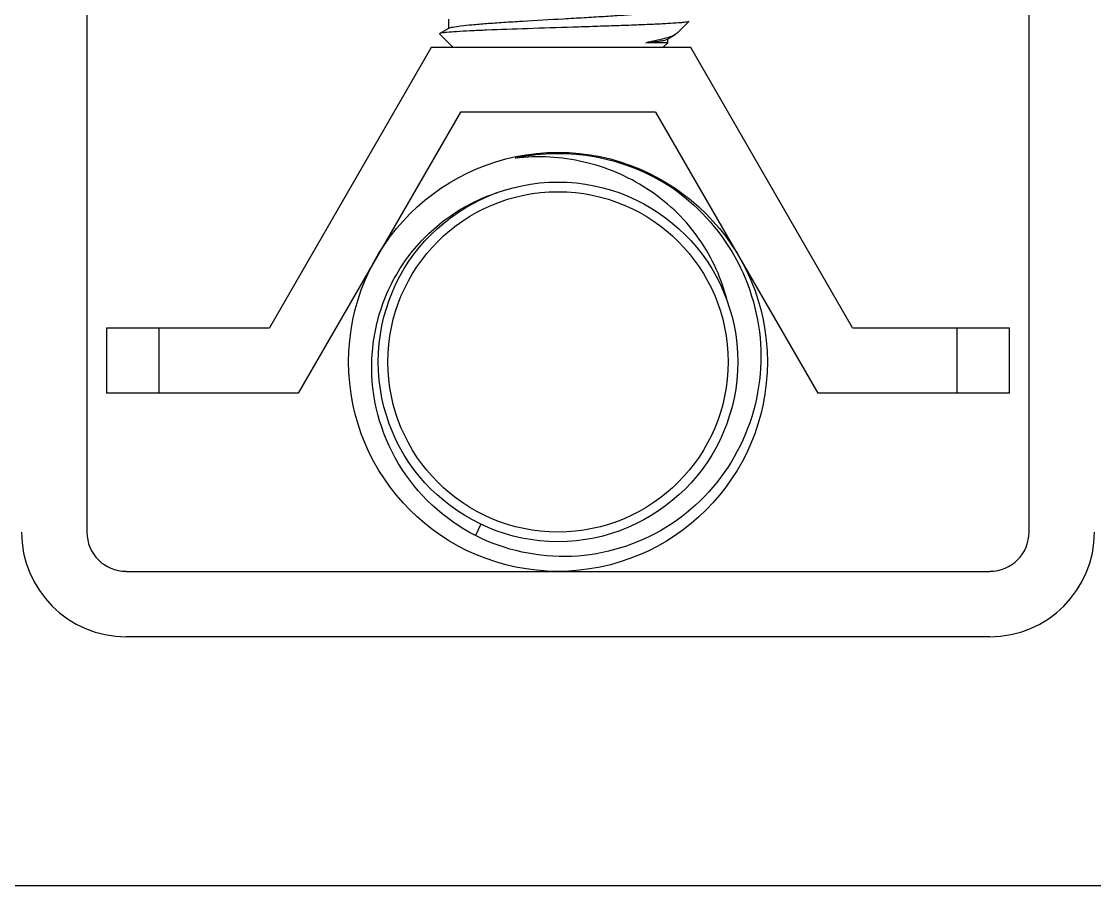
# Model space of a CAD drawing. Extents: x 27938 to 650306, y -92720 to 1524912.
# Drawn here: x 325277 to 325753.3, y 845998.6 to 846381.9 of the extents above; entities that cross this region are included whole.
import ezdxf

# ---------------------------------------------------------------- set-up
doc = ezdxf.new("R2010")
doc.units = 0
doc.header["$LTSCALE"] = 1000
doc.header["$MEASUREMENT"] = 0

msp = doc.modelspace()

# ---------------------------------------------------------------- linework, layer by layer
at = {"linetype": 'Continuous'}
for p, q in [((325306.08, 846538.77), (325306.08, 846155.44)), ((325724.26, 846155.44), (325724.26, 846538.77)), ((325466.5, 846378.81), (325462.67, 846376.59)), ((325466.5, 846383.03), (325466.5, 846378.81)), ((325466.73, 846378.94), (325466.5, 846378.81)), ((325568.06, 846376.76), (325573.25, 846381.95)), ((325573.25, 846381.95), (325573.2, 846381.92)), ((325462.67, 846376.59), (325462.61, 846376.43)), ((325468.7, 846370.33), (325462.61, 846376.43)), ((325563.6, 846374.04), (325563.84, 846374.18)), ((325563.84, 846374.18), (325567.24, 846376.16)), ((325563.84, 846372.54), (325563.84, 846374.18)), ((325568.06, 846376.76), (325567.24, 846376.16)), ((325458.86, 846370.33), (325387.1, 846246.04)), ((325574.15, 846370.33), (325458.86, 846370.33)), ((325563.84, 846372.54), (325554.21, 846372.54)), ((325561.63, 846370.33), (325563.84, 846372.54)), ((325645.91, 846246.04), (325574.15, 846370.33)), ((325471.91, 846341.77), (325399.87, 846217)), ((325558.43, 846341.77), (325471.91, 846341.77)), ((325558.43, 846341.77), (325630.46, 846217)), ((325568.8, 846305.99), (325568.99, 846305.85)), ((325568.99, 846305.85), (325569.09, 846305.77)), ((325570.18, 846305.11), (325570.32, 846305.01)), ((325314.79, 846246.04), (325314.79, 846217)), ((325314.79, 846246.04), (325387.1, 846246.04)), ((325338.02, 846246.04), (325338.02, 846217)), ((325645.91, 846246.04), (325715.54, 846246.04)), ((325692.31, 846217), (325692.31, 846246.04)), ((325715.54, 846217), (325715.54, 846246.04)), ((325399.87, 846217), (325314.79, 846217)), ((325715.54, 846217), (325630.46, 846217)), ((325480.9, 846158.9), (325478.53, 846153.92)), ((325323.5, 846138.01), (325407.86, 846138.01)), ((325407.86, 846138.01), (325706.83, 846138.01)), ((325424.63, 846108.97), (325323.5, 846108.97)), ((325706.83, 846108.97), (325424.63, 846108.97)), ((324696.24, 845998.62), (326334.1, 845998.62))]:
    msp.add_line(p, q, dxfattribs=at)
for radius in [92.93, 79.77, 75.5]:
    msp.add_circle((325515.17, 846230.94), radius, dxfattribs=at)
for centre, radius, start, end in [((325515.17, 846230.94), 92.35, 56.9142, 101.9142), ((325515.09, 846231.31), 91.97, 100.9605, 101.914), ((325506.48, 846230.28), 91.61, 95.2242, 96.5024), ((325515.14, 846231.06), 92.22, 99.6229, 100.9604), ((325515.19, 846230.76), 92.53, 96.4409, 99.6221), ((325513.44, 846232.56), 91.96, 54.7563, 55.46), ((325515.37, 846231.26), 91.97, 56.1178, 56.914), ((325513.32, 846232.4), 92.16, 52.9894, 54.7559), ((325515.28, 846231.11), 92.14, 55.3635, 56.1178), ((325515.14, 846230.92), 92.38, 53.431, 55.363), ((325323.5, 846155.44), 46.46, 180, 270), ((325323.5, 846155.44), 17.42, 180, 270), ((325706.83, 846155.44), 46.46, 270, 0), ((325706.83, 846155.44), 17.42, 270, 0)]:
    msp.add_arc(centre, radius, start, end, dxfattribs=at)
for points, knots in [([(325466.73, 846378.94), (325467.27, 846379.25), (325469.07, 846379.58), (325472.46, 846380.1), (325477.45, 846380.58), (325483.76, 846381.1), (325491.21, 846381.61), (325502.61, 846382.32), (325514.54, 846382.99), (325526.57, 846383.68), (325535.2, 846384.2), (325543.1, 846384.71), (325550, 846385.22), (325555.64, 846385.73), (325559.47, 846386.18), (325561.73, 846386.55), (325562.85, 846386.81), (325563.5, 846387.01), (325563.84, 846387.27), (325563.84, 846387.38)], [0, 0, 0, 0, 0.018976, 0.054803, 0.106452, 0.172137, 0.249523, 0.33584, 0.522662, 0.616451, 0.705988, 0.788055, 0.85971, 0.918396, 0.962045, 0.977754, 0.989231, 0.996485, 1, 1, 1, 1]), ([(325573.2, 846381.92), (325573.06, 846381.83), (325572.58, 846381.73), (325571.68, 846381.58), (325570.32, 846381.43), (325567.68, 846381.21), (325563.38, 846380.95), (325557.13, 846380.64), (325549.58, 846380.33), (325540.96, 846380.02), (325531.55, 846379.71), (325518.33, 846379.29), (325502.26, 846378.78), (325487.04, 846378.25), (325476.54, 846377.79), (325470.61, 846377.48), (325466.32, 846377.16), (325464.03, 846376.93), (325463.2, 846376.76)], [0, 0, 0, 0, 0.004521, 0.012961, 0.025337, 0.041576, 0.085186, 0.142522, 0.21184, 0.290971, 0.377381, 0.468257, 0.651262, 0.815293, 0.882867, 0.937432, 0.976969, 1, 1, 1, 1]), ([(325463.2, 846376.76), (325463.14, 846376.74), (325462.96, 846376.7), (325462.78, 846376.65), (325462.67, 846376.59)], [0, 0, 0, 0, 0.327761, 1, 1, 1, 1]), ([(325567.24, 846376.16), (325565.76, 846375.3), (325561.36, 846374.03), (325556.97, 846373.07), (325554.21, 846372.54)], [0, 0, 0, 0, 0.378609, 1, 1, 1, 1]), ([(325554.21, 846372.54), (325555.4, 846372.65), (325557.52, 846372.87), (325560.3, 846373.23), (325562.24, 846373.59), (325563.27, 846373.85), (325563.6, 846374.04)], [0, 0, 0, 0, 0.375937, 0.67081, 0.879434, 1, 1, 1, 1]), ([(325590.34, 846257.65), (325588.01, 846267.5), (325579.44, 846286.49), (325557.26, 846308.22), (325528.93, 846320.88), (325508.24, 846322.43), (325498.14, 846321.51)], [0, 0, 0, 0, 0.249705, 0.499631, 0.74973, 1, 1, 1, 1]), ([(325432.51, 846230.94), (325432.75, 846239.23), (325435.75, 846255.85), (325447.52, 846278.19), (325465.49, 846295.94), (325480.57, 846303.57), (325488.46, 846306.11)], [0, 0, 0, 0, 0.250031, 0.500035, 0.750022, 1, 1, 1, 1]), ([(325569.09, 846305.77), (325580.44, 846297.15), (325599.34, 846274.25), (325605.56, 846245.18), (325605.19, 846230.94)], [0, 0, 0, 0, 0.500074, 1, 1, 1, 1]), ([(325478.53, 846153.92), (325464.65, 846160.99), (325440.37, 846183.35), (325432.07, 846215.38), (325432.51, 846230.94)], [0, 0, 0, 0, 0.500109, 1, 1, 1, 1]), ([(325605.19, 846230.94), (325604.81, 846216.37), (325596.67, 846186.92), (325564.97, 846154.25), (325521.46, 846140.77), (325491.5, 846147.3), (325478.53, 846153.92)], [0, 0, 0, 0, 0.250101, 0.50014, 0.750107, 1, 1, 1, 1])]:
    msp.add_open_spline(points, degree=3, knots=knots, dxfattribs=at)

doc.saveas('drawing.dxf')
